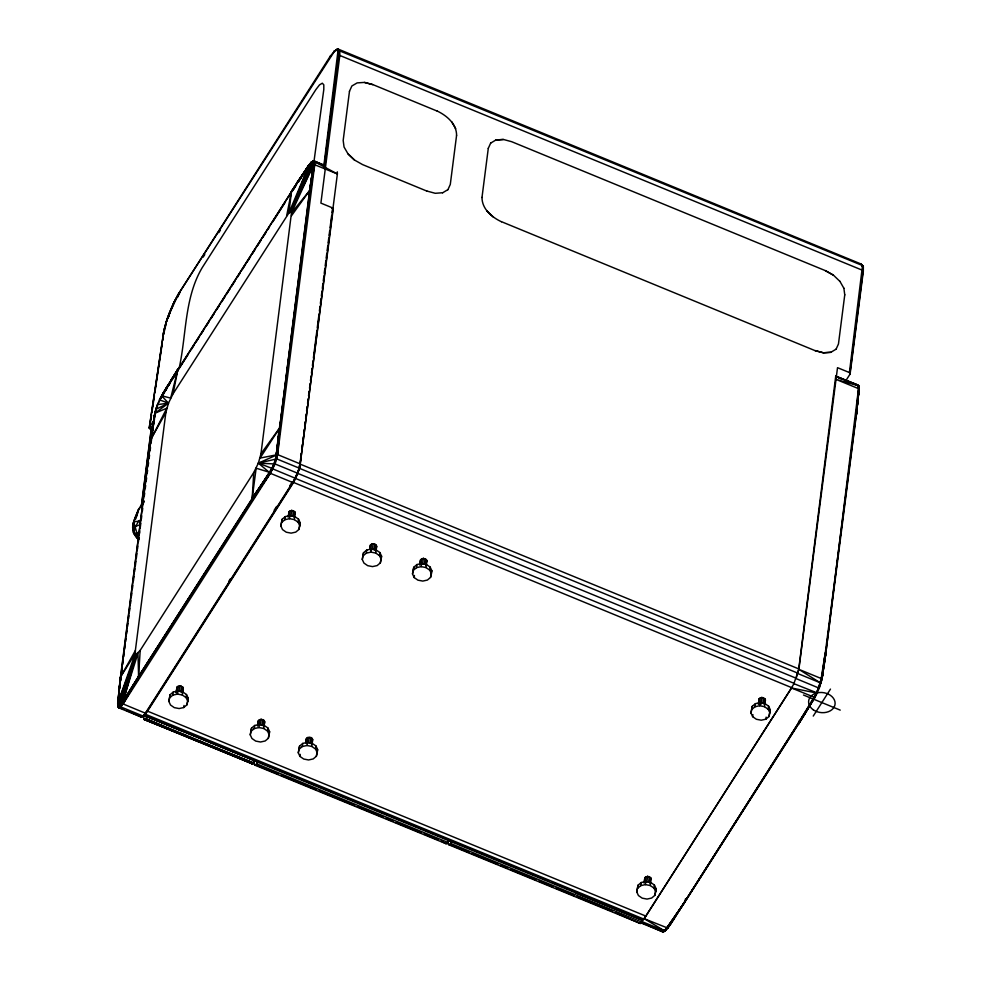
<?xml version="1.0" encoding="UTF-8"?>
<svg xmlns="http://www.w3.org/2000/svg" width="981" height="981" viewBox="0 0 981 981"><rect width="100%" height="100%" fill="white"/><g stroke="black" fill="none" stroke-linecap="round" stroke-linejoin="round"><path stroke-width="1.47" d="M845.156 381.756L850.098 374.031L863.329 271.21L863.317 266.636L862.507 265.569L339.083 50.644L337.562 49.05L333.81 51.576L336.9 49.344L338.273 49.136L339.806 50.742L339.806 55.451L320.897 203.104L333.319 208.217L299.622 468.391L293.319 482.836L147.469 711.262L141.791 717.27L119.277 708.024L117.843 706.578L117.843 703.929L120.442 677.393L152.067 430.978L154.9 413.246L157.475 404.601L168.462 403.179L173.073 393.786L288.855 213.036L309.138 164.796L311.566 161.926L313.945 160.909L323.546 164.967M323.509 165.053L313.945 160.909L311.566 161.926L296.961 182.809L309.138 164.796L311.566 161.926L313.945 160.909L314.827 161.853L314.729 164.649L277.586 454.595L275.109 463.976L270.364 473.308L123.054 704.002L119.277 708.024L117.843 706.578L117.745 703.23L120.504 677.037L135.366 650.538L165.863 412.498L168.462 403.179L161.644 395.772L297.341 182.613L291.529 191.246L286.636 215.943M819.258 688.208L821.833 679.563L824.665 661.832L856.29 415.417L858.89 388.868L858.939 386.355L857.627 384.883L835.738 376.115L798.718 669.275L796.106 678.594L819.258 688.208L815.088 697.037L805.143 713.592L685.204 901.551C677.601 911.3 672.856 924.543 662.984 931.95L640.274 922.643M297.623 473.222L300.235 463.903L337.378 173.956L314.263 164.55L313.491 164.882L309.604 190.621L275.109 463.976L297.623 473.222L293.012 482.615L145.703 713.322L122.637 703.769L136.285 654.327L140.197 650.366L253.76 472.523L258.371 463.13L260.971 453.811L291.467 212.951L313.491 164.882L313.589 162.282L312.767 161.399L307.004 167.861M841.073 378.924L835.653 376.373L857.627 384.883L858.939 386.355L859.062 389.212L856.229 415.772L859.062 389.212L858.583 385.852L835.873 379.316L858.522 388.635L825.794 653.456L821.833 679.563L856.119 415.073L858.522 388.635L858.583 385.852L835.738 376.115M857.627 384.883L859.062 389.212L856.29 415.417M143.643 715.86L143.925 719.343L252.534 763.905L253.834 763.059L254.189 760.324L145.298 715.823M289.8 485.791L292.264 481.916L791.716 687.669L645.854 916.095L146.843 710.882L293.417 481.266L299.622 468.391L301.167 453.394M324.637 165.752L314.827 161.853L313.589 162.282L310.854 190.375L309.604 190.621L291.467 212.951L290.548 211.982L308.978 165.041L291.529 191.246L288.855 213.036L290.548 211.982L311.149 162.368L313.258 160.909L314.128 161.84L313.81 164.636L311.1 180.516L276.85 450.353C276.949 469.715 261.915 483.559 252.24 498.912L118.775 707.534L122.637 703.769L138.591 676.412L252.154 498.569C260.86 483.4 275.354 470.107 276.716 451.763M139.094 538.005L136.825 537.343C128.916 529.299 134.838 518.115 138.505 509.605L139.731 508.599L138.493 509.495L133.674 521.855L137.033 533.492L136.825 537.343L139.081 538.863L136.751 537.294L133.71 532.732L133.318 528.649M300.235 463.903L277.586 454.595C283.117 393.479 277.341 443.118 276.765 458.912L299.315 468.17M140.197 650.366L138.591 676.412L139.376 677.356L133.637 685.4L120.945 706.958L143.484 716.228M253.76 472.523L252.154 498.569L252.926 499.501L272.252 468.685L276.078 458.765L277.415 450.132L277.586 454.595L258.371 463.13L270.364 473.308L293.012 482.615M293.319 482.836L297.93 473.455L299.512 465.325M118.529 699.686L119.167 690.71M819.147 688.098L822.605 675.149L820.876 683.499L825.254 652.856L820.521 682.899L814.929 697.283L679.392 910.196C673.358 916.634 671.016 927.609 662.984 931.95L642.028 922.778M151.834 435.711L154.471 416.79M133.318 525.963L133.686 521.966L138.088 512.364M856.229 415.772L858.988 389.567L858.939 386.355L858.007 385.41M135.366 650.538L135.366 653.358L120.504 677.037L117.843 706.578M120.504 677.037L119.265 687.24M118.836 698.362L119.142 695.443M119.903 688.172L120.209 685.265M120.675 680.9L120.442 677.393M119.216 689.165L117.671 703.585L118.75 706.835L136.285 654.327L135.366 653.358L117.745 703.23L118.161 706.013M276.85 450.353L276.335 454.865L260.063 458.078L279.426 428.403M154.593 415.723C157.156 398.139 169.541 384.123 177.966 369.089L178.898 368.856L187.947 354.681M685.56 898.657L685.204 901.551L667.595 928.014L644.186 918.682L641.966 921.588L664.713 930.92L685.204 901.551L685.78 898.657M141.154 507.422L151.209 428.93L153.244 424.601M141.583 505.607L151.638 427.115M121.754 671.924L122.147 668.895M122.735 664.345L123.116 661.304M123.704 656.767L124.097 653.726M124.673 649.177L125.065 646.148M125.642 641.599L126.034 638.57M126.61 634.02L127.003 630.991M127.591 626.442L127.971 623.401M128.56 618.852L128.952 615.823M129.529 611.273L129.921 608.245M130.498 603.695L130.89 600.666M131.479 596.117L131.859 593.088M132.447 588.539L132.827 585.498M133.416 580.948L134.005 576.411M134.581 571.862L134.973 568.821M135.353 565.792L135.942 561.242M136.334 558.214L136.911 553.664M137.499 549.115L137.88 546.086M138.468 541.537L138.861 538.495M139.437 533.958L139.829 530.917M140.209 527.888L140.798 523.339M141.387 518.79L141.767 515.761M142.355 511.211L142.736 508.183M143.324 503.633L143.717 500.592M144.293 496.055L144.685 493.014M145.262 488.464L145.654 485.436M146.243 480.886L146.623 477.857M147.211 473.308L147.591 470.279M148.18 465.73L148.572 462.689M149.149 458.139L149.541 455.11M150.118 450.561L150.51 447.532M151.099 442.983L154.9 413.246L168.462 403.179L159.498 399.843L177.966 369.089L173.073 393.786M168.855 701.415L170.118 694.695L173.281 692.01L177.904 691.004L182.736 691.924L186.5 694.536L188.168 698.129L187.776 701.219L186.905 704.848L183.741 707.534L179.118 708.552L174.287 707.632L170.535 705.02L168.855 701.415L170.118 694.695M169.725 697.785L172.889 695.1L173.281 692.01M176.139 692.586L176.985 687.068L179.707 685.768L182.699 687.007L183.288 688.257L182.343 695.014L186.108 697.626L187.776 701.219M176.261 692.745L176.985 687.068M177.365 691.801L178.088 686.124M172.889 695.1L177.512 694.094L177.904 691.004M178.971 691.446L179.707 685.768M180.663 691.764L181.387 686.099M181.976 692.684L182.699 687.007M182.625 692.365L183.288 688.257M183.741 707.534L184.011 705.474M186.108 697.626L186.5 694.536M186.905 704.848L188.168 698.129M291.48 215.771L309.604 190.621L313.491 164.882L290.548 211.982L313.258 160.909L314.827 161.853L311.664 180.308L276.335 454.865L279.107 428.66L260.971 453.811M250.265 734.867L251.528 728.16L254.692 725.474L259.315 724.456L264.147 725.376L267.899 727.988L269.579 731.593L269.174 734.683L268.316 738.313L265.152 740.986L260.529 742.004L255.685 741.084L251.933 738.472L250.265 734.867L251.528 728.16M323.828 165.85L337.918 51.441L339.083 50.644L324.613 168.315M324.11 166.966L338.396 55.463L338.384 50.889L336.9 49.344M251.124 731.25L254.3 728.564L254.692 725.474M280.86 526L282.123 519.28L285.287 516.607L289.91 515.589L294.741 516.509L298.506 519.121L300.174 522.726L299.769 525.816L298.911 529.446L295.747 532.119L291.124 533.137L286.293 532.217L282.528 529.605L280.86 526L282.123 519.28M257.549 726.038L258.395 720.52L261.105 719.232L264.11 720.459L264.686 721.722L263.754 728.466L267.506 731.078L269.174 734.683M257.844 724.775L258.395 720.52M281.731 522.37L284.895 519.697L285.287 516.607M258.763 725.266L259.499 719.588M254.3 728.564L258.91 727.546L259.315 724.456M260.382 724.91L261.105 719.232M253.993 761.489L253.993 764.199L254.864 765.143L256.63 763.819L256.961 761.207L255.6 760.655M288.144 517.171L288.99 511.653L291.7 510.365L294.705 511.591L295.293 512.855L294.741 517.11M262.074 725.229L262.798 719.551M289.37 516.398L290.094 510.721M284.895 519.697L289.518 518.679L289.91 515.589M263.374 726.136L264.11 720.459M264.024 725.83L264.686 721.722M290.977 516.043L291.7 510.365M292.669 516.362L293.393 510.684M301.756 448.844L302.332 444.307M302.724 441.278L303.301 436.729M303.693 433.7L304.282 429.163M304.662 426.134L305.25 421.597M305.631 418.568L306.219 414.019M306.599 410.99L307.188 406.453M307.568 403.424L308.157 398.875M308.549 395.846L309.125 391.309M309.518 388.28L310.094 383.73M310.486 380.702L311.063 376.164M311.455 373.136L312.032 368.586M312.424 365.557L313 361.02M313.393 357.991L316.888 330.732M317.268 327.703L319.021 314.079M319.401 311.051L319.99 306.501M320.382 303.472L320.959 298.935M321.351 295.906L321.927 291.357M322.32 288.328L322.896 283.791M323.289 280.762L323.865 276.225M324.257 273.196L324.834 268.647M325.226 265.618L325.802 261.081M326.195 258.052L326.783 253.503M327.164 250.474L327.752 245.937M328.132 242.908L328.721 238.358M329.101 235.33L329.69 230.793M330.07 227.764L331.627 215.648M332.019 212.619L332.596 208.07L333.319 208.217M293.981 517.269L294.705 511.591M299.769 525.816L298.101 522.211L294.349 519.599L294.741 516.509M267.506 731.078L267.899 727.988M349.481 91.245L343.178 140.43L344.049 147.015L348.047 153.943L354.57 160.148M268.316 738.313L269.579 731.593M298.101 522.211L298.506 519.121M298.911 529.446L300.174 522.726M298.298 752.832L299.561 746.112L302.724 743.426L307.347 742.409L312.179 743.328L315.931 745.94L317.611 749.545L317.206 752.635L316.348 756.265L313.184 758.938L308.561 759.956L303.73 759.036L299.965 756.425L298.298 752.832L299.561 746.112M299.965 756.425L300.235 754.364M299.156 749.202L302.332 746.516L302.724 743.426M305.753 742.58L306.428 738.472L307.531 737.54L310.83 737.504L312.142 738.411L312.718 739.674L311.786 746.418L315.539 749.03L317.206 752.635M305.876 742.727L306.428 738.472M306.795 743.218L307.531 737.54M302.332 746.516L306.943 745.499L307.347 742.409M308.414 742.862L309.138 737.185M310.106 743.181L310.83 737.504M311.418 744.088L312.142 738.411M315.539 749.03L315.931 745.94M316.348 756.265L317.611 749.545M362.271 559.464L363.522 552.744L366.698 550.059L371.309 549.041L376.152 549.961L379.905 552.573L381.572 556.178L381.18 559.268L380.321 562.898L377.145 565.583L372.535 566.601L367.691 565.669L363.939 563.069L362.271 559.464L363.522 552.744M363.129 555.835L366.293 553.149L366.698 550.059M369.727 549.213L370.389 545.105L371.492 544.173L374.803 544.136L376.103 545.056L376.692 546.307L375.748 553.051L379.512 555.663L381.18 559.268M369.849 549.372L370.389 545.105M370.769 549.851L371.492 544.173M366.293 553.149L370.916 552.131L371.309 549.041M372.388 549.495L373.111 543.817M374.068 549.814L374.803 544.136M375.38 550.721L376.103 545.056M379.512 555.663L379.905 552.573M380.321 562.898L381.572 556.178M456.594 135.268L450.291 184.453L447.9 189.701M412.51 573.959L413.774 567.239L416.937 564.553L421.56 563.535L426.392 564.455L430.144 567.067L431.824 570.672L431.419 573.762L430.561 577.392L427.397 580.065L422.774 581.083L417.931 580.163L414.178 577.551L412.51 573.959L413.774 567.239M414.178 577.551L414.448 575.491M413.369 570.329L416.533 567.643L416.937 564.553M419.782 565.13L420.641 559.599L423.351 558.312L426.355 559.538L426.931 560.801L425.999 567.545L429.752 570.157L431.419 573.762M420.089 563.854L420.641 559.599M421.008 564.345L421.744 558.667M416.533 567.643L421.156 566.626L421.56 563.535M422.627 563.989L423.351 558.312M424.319 564.308L425.043 558.63M425.619 565.215L426.355 559.538M429.752 570.157L430.144 567.067M430.561 577.392L430.953 574.302M481.99 197.488L488.293 148.29M254.864 765.143L446.208 843.783L447.974 842.458L448.305 839.846L258.383 761.796M448.109 841.183L448.109 843.905L448.979 844.837L450.745 843.513L451.076 840.901L449.715 840.361M636.767 891.937L638.03 885.218L641.194 882.532L645.817 881.514L650.648 882.434L654.401 885.046L656.081 888.651L655.676 891.741L654.817 895.371L651.654 898.056L647.031 899.074L642.199 898.155L638.435 895.543L636.767 891.937L638.03 885.218M637.638 888.308L640.801 885.622L641.194 882.532M644.051 883.108L644.897 877.578L647.607 876.291L650.611 877.529L651.188 878.78L650.256 885.524L654.008 888.136L655.676 891.741M644.345 881.845L644.897 877.578M645.277 882.324L646.001 876.646M640.801 885.622L645.412 884.604L645.817 881.514M646.884 881.968L647.607 876.291M648.576 882.287L649.299 876.609M649.888 883.207L650.611 877.529M654.008 888.136L654.401 885.046M654.817 895.371L656.081 888.651M750.98 713.064L752.243 706.345L755.407 703.659L760.03 702.641L764.861 703.561L768.613 706.173L770.293 709.778L769.889 712.868L769.03 716.498L765.867 719.183L761.244 720.201L756.412 719.281L752.648 716.67L750.98 713.064L752.243 706.345M752.648 716.67L752.918 714.609M751.838 709.435L755.014 706.749L755.407 703.659M758.374 704.383L759.11 698.705L761.82 697.417L764.824 698.656L765.401 699.907L764.861 704.162M759.478 703.451L760.214 697.773M755.014 706.749L759.625 705.731L760.03 702.641M760.913 704.517L761.82 697.417M762.789 703.414L763.512 697.736M764.101 704.333L764.824 698.656M769.889 712.868L768.221 709.263L764.469 706.651L765.401 699.907M765.867 719.183L766.124 717.123M768.221 709.263L768.613 706.173M769.03 716.498L769.423 713.408M844.764 294.803L838.461 343.988L836.07 349.236M820.839 683.156L798.718 669.275L821.367 678.582L822.556 674.756L816.633 693.003L797.835 723.953L679.392 910.196L664.713 930.92L644.186 918.682L791.495 687.988L814.586 697.381L817.234 692.954L793.899 683.671L798.926 668.968L837.516 367.679L849.411 372.559L850.098 374.031M849.411 372.559L862.507 265.569M849.975 372.952L863.072 270.67L863.072 265.998L860.975 263.963L338.273 49.136L336.385 50.301M120.062 683.549L119.375 687.73L152.067 430.978C154.36 420.567 153.992 409.003 160.283 399.868L159.498 399.843L168.364 384.491M822.336 676.117L821.906 679.195L822.556 674.756M150.044 428.979L149.235 428.047L163.852 330.977L167.751 317.255L173.944 302.479L179.695 292.031L334.754 50.791L330.339 56.138L331.088 55.598M149.235 428.047L163.852 330.977L166.169 322.087L173.944 302.479L179.462 292.424L330.572 55.745M149.48 428.587L151.503 415.122M151.945 412.13L154.422 395.674M154.863 392.682L162.257 343.313M162.711 340.321L163.386 335.833M179.376 367.201C186.5 334.153 184.44 297.709 202.123 267.801L315.882 89.59L319.524 84.869L322.308 83.201L323.804 84.832L323.804 89.516L313.969 161.534M152.165 435.417L152.631 432.388M120.528 680.765L120.982 677.981M277.415 450.132L276.654 454.62L277.28 451.542M309.935 190.375L314.729 164.649M154.127 417.661L154.826 413.602L155.366 414.227L154.238 418.164L154.9 413.246L166.77 408.231L150.939 439.353L154.569 418.531M163.606 334.337L166.132 323.705M154.36 416.287L154.9 413.246L151.013 438.998L165.863 412.498M822.372 676.522L821.833 679.563L825.794 653.456L824.616 661.439M154.238 418.164L155.893 409.653L157.549 406.134M140.847 519.832L138.505 521.218L133.674 521.855L132.668 527.324L133.772 532.757L137.033 533.492L139.535 532.401M337.918 55.868L339.806 55.451L862.507 270.278L863.194 271.749L863.317 266.636L860.975 263.963M799.343 720.802L798.767 723.708L797.835 723.953L814.586 697.381L818.804 687.926M140.295 524.749L132.607 527.312L133.686 521.966M133.453 526.037L133.992 523.535M288.684 512.916L288.99 511.653M294.987 514.118L295.293 512.855M312.718 739.674L311.32 741.881M376.385 547.57L376.692 546.307M426.637 562.064L426.931 560.801M431.248 573.088L431.824 570.672M651.188 878.78L649.79 880.987M759.11 698.705L759.392 701.231M769.717 712.194L770.293 709.778M163.349 333.81C166.132 319.033 171.933 304.895 179.695 292.031M168.977 316.581L169.664 312.228M177.966 369.089L170.682 398.102L161.644 395.772L178.137 368.844L171.086 380.039L173.944 376.164M799.49 720.814L798.767 723.708L814.929 697.283M120.945 706.958L120.295 705.83L136.285 654.327L117.745 703.23M154.998 413.957L156.384 409.997L155.856 409.31L168.462 403.179M170.007 312.399L166.169 322.087M117.855 705.915L136.285 654.327M135.39 519.464L137.095 515.246M168.757 384.27L160.749 398.764L162.588 395.515M177.524 297.304L180.21 291.884M170.559 311.161L178.554 293.883M349.469 91.307L351.86 85.997L357.158 82.894L364.527 82.404L372.878 84.599L437.134 111.074M270.364 473.308L259.058 489.041L133.342 684.922L124.93 698.754L123.054 704.002L138.677 676.755M488.28 148.352L490.684 143.054M290.548 211.982L313.589 162.282M814.586 697.381L816.633 693.003L791.495 687.988L794.107 683.352L295.722 478.52M276.765 458.912L258.371 463.13L271.933 468.354L252.24 498.912M269.959 473.05L271.933 468.354M120.295 705.83L124.93 698.754L119.277 708.024M163.324 394.203L177.696 369.996M664.713 930.92L663.597 931.827L667.754 927.768L670.685 923.55L666.835 927.989L684.701 901.882L804.751 713.812L814.144 697.295M292.461 191.013L297.341 182.613L178.468 368.758M159.633 399.733L162.147 395.429M165.691 390.438L167.248 387.9M168.793 385.361L170.351 382.823M172.681 379.009L174.238 376.471M176.568 372.67L178.125 370.119M307.384 167.653L309.898 164.808M669.349 925.144L667.595 928.014L670.305 923.759L665.29 930.822M124.93 698.754L122.269 703.083L137.978 653.272L138.591 676.412L122.269 703.083L124.072 700.189M798.595 723.953L804.751 713.812M203.128 257.169L204.784 254.582M218.8 232.632L220.443 230.057M191.246 349.53L193.711 345.655M196.175 341.793L198.653 337.93M201.117 334.055L203.582 330.192M206.059 326.33L209.345 321.167M210.989 318.592L214.287 313.442M216.752 309.579L219.217 305.704M221.694 301.841L224.98 296.691M226.623 294.104L229.922 288.954M231.565 286.378L234.851 281.216M237.328 277.353L239.793 273.491M242.258 269.628L245.557 264.465M247.2 261.89L250.498 256.74M252.142 254.165L255.428 249.002M257.071 246.427L261.191 239.977M262.834 237.402L266.133 232.252M267.776 229.677L269.419 227.101M272.706 221.939L285.054 202.613M288.34 197.451L290.817 193.588M149.37 427.508L154.115 420.064M143.827 501.095L138.493 509.495L138.873 508.845L139.351 509.63M140.553 507.312L143.999 501.831M228.818 581.292L230.461 578.704M274.14 510.316L276.617 506.441M813.249 716.069L830.466 689.091M669.729 924.948L667.754 927.768L684.701 901.882M293.294 189.762L295.784 186.022M298.273 182.282L301.596 177.291M304.085 173.551L307.409 168.56M298.175 181.375L311.296 162.871M296.961 182.809L309.138 164.796L306.047 169.259M175.599 373.736L178.076 370.07M125.225 699.232L122.355 703.426L124.379 700.667M298.175 181.424L307.384 168.376M645.854 916.095L643.646 919.013L145.249 714.168L144.808 713.592L146.169 711.777M144.808 713.592L147.469 711.262M134.029 532.462C145.396 550.672 123.618 519.991 139.057 538.434M448.979 844.837L640.323 923.489L642.089 922.152L450.745 843.513M181.644 730.894L143.557 715.223L145.249 714.168M575.467 892.759L641.942 920.055L643.646 919.013M490.672 143.116L495.969 139.952L503.351 139.449L511.69 141.705L825.303 270.609L833.36 275.085L839.871 281.351M442.615 192.803L447.912 189.64M836.082 349.175L830.784 352.338L823.402 352.829L815.052 350.634L501.438 221.681M331.909 208.23L332.596 208.07M662.089 931.006L662.739 930.908M495.957 140.013L503.339 139.51M442.615 192.742L435.233 193.294L426.894 191.037M830.797 352.277L823.415 352.768L815.064 350.573M258.371 463.13L275.109 463.976M299.818 463.988L798.926 668.968M289.518 518.679L294.349 519.599M370.916 552.131L375.748 553.051M421.156 566.626L425.999 567.545M759.625 705.731L764.469 706.651M177.512 694.094L182.343 695.014M258.91 727.546L263.754 728.466M306.943 745.499L311.786 746.418M645.412 884.604L650.256 885.524M364.527 82.465L372.866 84.66M205.789 744.003L252.534 763.905L143.925 719.343L193.22 738.767M203.116 742.74L198.861 741.011L203.006 742.813M237.132 756.584L241.387 758.313M254.189 760.324L146.439 716.044L146.083 718.766L144.783 719.613L253.834 763.059L146.083 718.766L198.714 741.746L197.451 740.434M426.882 191.099L362.627 164.624L354.582 160.087L348.059 153.882M299.622 468.391L798.007 673.224M797.798 673.542L820.521 682.899M297.93 473.455L796.314 678.288M295.416 478.299L272.252 468.685M803.488 695.026L840.227 710.121M452.499 841.49L548.882 881.097M551.714 882.262L587.153 896.83M589.986 897.995L642.42 919.553M143.557 715.223L641.942 920.055M451.002 841.649L448.427 840.092M123.962 709.361L118.321 707.043L118.775 707.534M126.782 710.526L141.791 717.27M256.63 763.819L447.974 842.458M448.109 843.905L469.372 852.636M472.204 853.801L497.71 864.286M500.555 865.45L507.643 868.369M510.476 869.534L535.982 880.018M538.814 881.183L552.99 887.008M555.822 888.173L574.253 895.739M577.086 896.904L612.524 911.472M615.357 912.637L640.323 923.489M255.403 764.788L278.089 774.107M280.922 775.272L316.36 789.828M319.193 790.993L354.619 805.56M357.464 806.725L382.97 817.21M385.803 818.375L392.89 821.293M395.723 822.458L421.241 832.943M424.074 834.108L438.249 839.932M441.082 841.097L446.208 843.783M182.245 734.119L186.39 735.836M133.71 532.732L135.488 526.846L138.505 521.218L140.504 523.229M314.827 161.853L337.378 173.956L337.305 171.822M139.118 538.029L136.923 536.815L138.971 538.667M825.303 270.609L833.36 275.146M437.146 111.012C446.711 115.574 456.619 123.839 456.582 135.329M482.002 197.426C481.929 208.916 491.812 217.255 501.438 221.743M486.87 210.927L493.394 217.132M861.747 265.814L863.194 267.322M336.471 49.933L337.918 51.441M137.033 533.492L138.775 535.552M839.883 281.289L843.881 288.279M451.714 121.754L455.711 128.683M163.852 330.977L164.146 333.638M644.591 878.853L645.179 880.104M420.334 560.874L420.923 562.125M306.121 739.735L306.71 740.998M258.089 721.783L258.677 723.046M176.678 688.331L177.267 689.594M251.308 762.347L251.688 763.623M133.404 528.587L133.821 531.175M843.881 288.218L844.751 294.864M314.128 161.84L314.263 164.55M256.151 468.207L252.154 498.569L269.603 472.339L256.151 468.207M813.31 709.827A13.317 10.055 7.3 0 0 834.917 705.057A13.317 10.055 7.3 0 0 817.345 692.844A13.317 10.055 7.3 0 0 813.31 709.827"/></g></svg>
